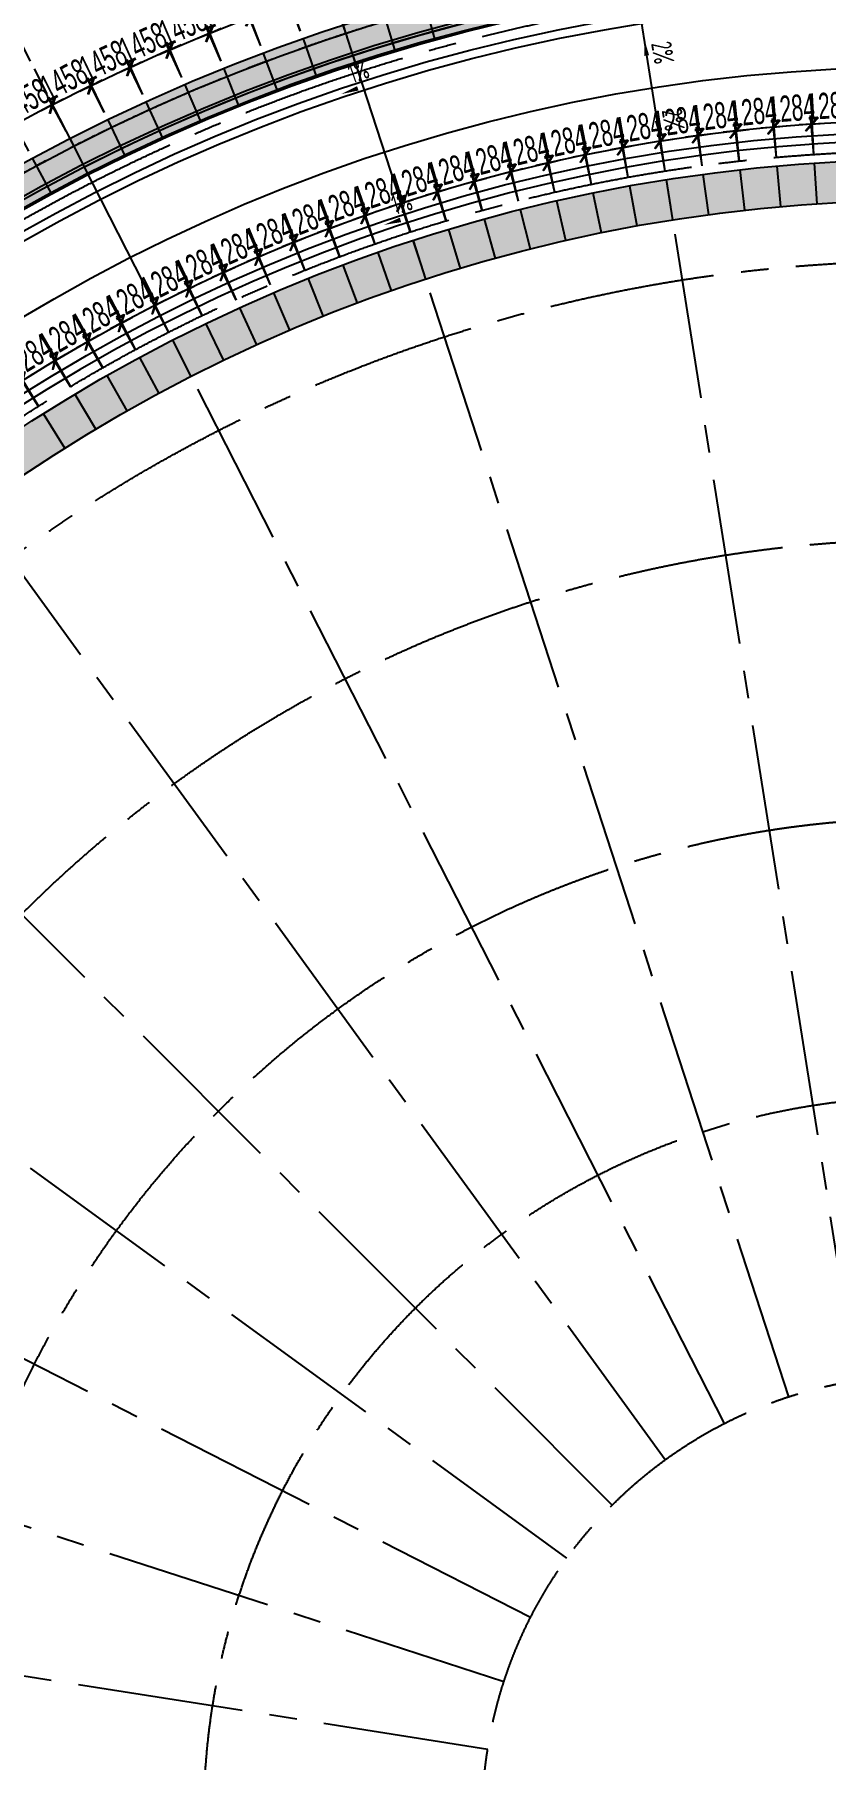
# Model space of a CAD drawing. Extents: x 104132 to 3338343, y -1228862 to 1409848.
# Drawn here: x 1730250 to 1757523, y 92544 to 151998 of the extents above; entities that cross this region are included whole.
import ezdxf

# ---------------------------------------------------------------- set-up
doc = ezdxf.new("R2010")
doc.units = 0
doc.linetypes.add('CENTER', pattern=[50.8, 31.75, -6.35, 6.35, -6.35])
doc.linetypes.add('CENTER2', pattern=[28.575, 19.05, -3.175, 3.175, -3.175])
doc.layers.get('0').update_dxf_attribs({"color": 8})
doc.layers.get('Defpoints').update_dxf_attribs({"color": 8})
for name, color, linetype in [('#幕墙线-平面', 8, 'Continuous'), ('#标注', 8, 'Continuous'), ('#轴线', 8, 'CENTER2'), ('A-ROOF-DRAN', 8, 'Continuous'), ('dim', 8, 'Continuous'), ('DIM_SYMB', 8, 'Continuous'), ('DOTE', 8, 'CENTER'), ('IEL-FINE', 8, 'Continuous'), ('分水线', 8, 'Continuous'), ('女儿墙', 8, 'Continuous'), ('落水口', 8, 'Continuous')]:
    doc.layers.add(name, color=color, linetype=linetype)
doc.styles.add('JHZX', font='jrs.shx', dxfattribs={"width": 0.6, "bigfont": 'jhz.shx'})
doc.styles.add('XD2008', font='xd-hzs.shx', dxfattribs={"width": 0.7, "bigfont": 'xd-hztxt.shx'})
doc.dimstyles.new('JZBZ-300', dxfattribs={"dimscale": 300, "dimtxt": 3, "dimasz": 1.5, "dimexe": 1, "dimexo": 1, "dimgap": 0.5, "dimtad": 1, "dimdec": 0, "dimdsep": 46, "dimtxsty": 'JHZX', "dimblk1": 'ARCHTICK', "dimblk2": 'ARCHTICK', "dimsah": 1, "dimcen": 0, "dimclrd": 1, "dimclre": 1, "dimclrt": 2, "dimadec": 3, "dimazin": 2, "dimtfac": 1, "dimtdec": 0, "dimtix": 1, "dimtmove": 0, "dimatfit": 3, "dimfxl": 1, "dimtolj": 1, "dimlwd": -1, "dimlwe": -1, "dimarcsym": 1})

# ---------------------------------------------------------------- blocks, each defined once
blk = doc.blocks.new('_ARCHTICK')
at = {"color": 0, "linetype": 'ByBlock', "const_width": 0.15}
blk.add_lwpolyline([(-0.5, -0.5), (0.5, 0.5)], dxfattribs=at)
blk = doc.blocks.new('*D27')
at = {"layer": '#标注', "color": 1, "ltscale": 300, "transparency": 16777216}
for p, q in [((550455, -82674), (548910, -77919)), ((540597, -86757), (538327, -82302))]:
    blk.add_line(p, q, dxfattribs=at)
blk.add_arc((571468, -147346), 72700, 108, 117, dxfattribs=at)
at = {"layer": 'Defpoints', "color": 0, "ltscale": 300, "transparency": 16777216}
for p in [(545415, -79475), (550547, -82959), (540733, -87025), (571468, -147346)]:
    blk.add_point(p, dxfattribs=at)
at = {"layer": '#标注', "color": 1, "ltscale": 300, "transparency": 16777216, "xscale": 450, "yscale": 450, "zscale": 450}
for p, rotation in [((549002, -78204), 18.0000000000014), ((538463, -82570), 207.0000000000022)]:
    blk.add_blockref('_ARCHTICK', p, dxfattribs=dict(at, rotation=rotation))
at = {"layer": '#标注', "color": 2, "ltscale": 300, "transparency": 16777216, "insert": (543417, -79626), "char_height": 900, "attachment_point": 5, "rotation": 22.5, "style": 'JHZX'}
blk.add_mtext('\\A1;9°', dxfattribs=at)
blk = doc.blocks.new('*D28')
at = {"layer": '#标注', "color": 1, "ltscale": 300, "transparency": 16777216}
for p, q in [((540597, -86757), (538327, -82302)), ((531498, -92333), (528560, -88288))]:
    blk.add_line(p, q, dxfattribs=at)
blk.add_arc((571468, -147346), 72700, 117, 126, dxfattribs=at)
at = {"layer": 'Defpoints', "color": 0, "ltscale": 300, "transparency": 16777216}
for p in [(535118, -84386), (540733, -87025), (531675, -92575), (571468, -147346)]:
    blk.add_point(p, dxfattribs=at)
at = {"layer": '#标注', "color": 1, "ltscale": 300, "transparency": 16777216, "xscale": 450, "yscale": 450, "zscale": 450}
for p, rotation in [((538463, -82570), 27.00000000000201), ((528736, -88530), 215.9999999999994)]:
    blk.add_blockref('_ARCHTICK', p, dxfattribs=dict(at, rotation=rotation))
at = {"layer": '#标注', "color": 2, "ltscale": 300, "transparency": 16777216, "insert": (533169, -84847), "char_height": 900, "attachment_point": 5, "rotation": 31.5, "style": 'JHZX'}
blk.add_mtext('\\A1;9°', dxfattribs=at)
blk = doc.blocks.new('A$C49f573b4')
at = {"layer": '女儿墙'}
for radius in [63900, 63650]:
    blk.add_circle((0, 0), radius, dxfattribs=at)
blk = doc.blocks.new('*U481')
at = {"layer": '#幕墙线-平面', "ltscale": 300}
blk.add_line((63600, -63600), (65000, -63600), dxfattribs=at)
blk = doc.blocks.new('*U482')
at = {"layer": '#幕墙线-平面'}
for p, rotation in [((841854, 19911), 105.428571428613), ((842250, 18540), 106.7142857143268), ((843132, 15825), 109.2857142857545), ((842675, 17178), 108.0000000000404), ((843618, 14484), 110.5714285714683), ((844134, 13153), 111.8571428571821), ((844681, 11835), 113.1428571428962), ((845256, 10529), 114.4285714286103), ((845861, 9236), 115.7142857143245), ((846494, 7957), 117.0000000000386), ((847157, 6693), 118.285714285753)]:
    blk.add_blockref('*U481', p, dxfattribs=dict(at, rotation=rotation))
blk = doc.blocks.new('*U483')
at = {"layer": '#幕墙线-平面', "ltscale": 300}
blk.add_line((55800, -55800), (57200, -55800), dxfattribs=at)
blk = doc.blocks.new('*U484')
at = {"layer": '#幕墙线-平面'}
for p, rotation in [((847867, 29341), 97.7142857143223), ((847713, 30583), 96.4285714286079), ((847587, 31829), 95.14285714289349), ((847489, 33077), 93.8571428571794), ((848497, 25638), 101.5714285714641), ((848259, 26868), 100.2857142857505), ((848049, 28102), 99.0000000000367), ((849054, 23197), 104.142857142892), ((848762, 24414), 102.8571428571776), ((849720, 20783), 106.7142857143202), ((849373, 21986), 105.4285714286064), ((850094, 19588), 108.0000000000341), ((850921, 17224), 110.5714285714618), ((850494, 18401), 109.2857142857479), ((851374, 16057), 111.8571428571759), ((851853, 14900), 113.1428571428897), ((852358, 13754), 114.4285714286038), ((852888, 12620), 115.7142857143179), ((853444, 11498), 117.000000000032), ((854025, 10389), 118.2857142857464), ((854631, 9293), 119.5714285714606), ((855261, 8211), 120.8571428571741), ((855915, 7144), 122.1428571428879)]:
    blk.add_blockref('*U483', p, dxfattribs=dict(at, rotation=rotation))
blk = doc.blocks.new('*D599')
at = {"layer": 'Defpoints', "color": 0, "ltscale": 300, "transparency": 16777216}
for p in [(871743, 95218), (873654, 94745), (872370, 94054)]:
    blk.add_point(p, dxfattribs=at)
at = {"layer": 'dim', "color": 1, "ltscale": 300, "transparency": 16777216}
for p, q in [((873027, 95910), (871743, 95218)), ((873512, 95009), (872885, 96174)), ((873027, 95910), (873423, 96123)), ((871743, 95218), (871347, 95005)), ((872228, 94318), (871601, 95483))]:
    blk.add_line(p, q, dxfattribs=at)
at = {"layer": 'dim', "color": 1, "ltscale": 300, "transparency": 16777216, "xscale": 450, "yscale": 450, "zscale": 450}
for p, rotation in [((873027, 95910), 208.2857142857587), ((871743, 95218), 28.28571428575877)]:
    blk.add_blockref('_ARCHTICK', p, dxfattribs=dict(at, rotation=rotation))
at = {"layer": 'dim', "color": 2, "ltscale": 300, "transparency": 16777216, "insert": (872101, 96092), "char_height": 900, "attachment_point": 5, "rotation": 28.28571, "style": 'JHZX'}
blk.add_mtext('\\A1;1458', dxfattribs=at)
blk = doc.blocks.new('*D600')
at = {"layer": 'Defpoints', "color": 0, "ltscale": 300, "transparency": 16777216}
for p in [(873061, 95909), (874961, 95392), (873661, 94730)]:
    blk.add_point(p, dxfattribs=at)
at = {"layer": 'dim', "color": 1, "ltscale": 300, "transparency": 16777216}
for p, q in [((874360, 96571), (873061, 95909)), ((874825, 95659), (874224, 96838)), ((874360, 96571), (874761, 96775)), ((873061, 95909), (872660, 95704)), ((873525, 94997), (872925, 96176))]:
    blk.add_line(p, q, dxfattribs=at)
at = {"layer": 'dim', "color": 1, "ltscale": 300, "transparency": 16777216, "xscale": 450, "yscale": 450, "zscale": 450}
for p, rotation in [((874360, 96571), 207.0000000000458), ((873061, 95909), 27.00000000004581)]:
    blk.add_blockref('_ARCHTICK', p, dxfattribs=dict(at, rotation=rotation))
at = {"layer": 'dim', "color": 2, "ltscale": 300, "transparency": 16777216, "insert": (873438, 96774), "char_height": 900, "attachment_point": 5, "rotation": 27, "style": 'JHZX'}
blk.add_mtext('\\A1;1458', dxfattribs=at)
blk = doc.blocks.new('*D601')
at = {"layer": 'Defpoints', "color": 0, "ltscale": 300, "transparency": 16777216}
for p in [(874394, 96569), (876282, 96010), (874968, 95377)]:
    blk.add_point(p, dxfattribs=at)
at = {"layer": 'dim', "color": 1, "ltscale": 300, "transparency": 16777216}
for p, q in [((875708, 97202), (874394, 96569)), ((876152, 96280), (875578, 97472)), ((875708, 97202), (876113, 97397)), ((874394, 96569), (873989, 96374)), ((874838, 95648), (874264, 96840))]:
    blk.add_line(p, q, dxfattribs=at)
at = {"layer": 'dim', "color": 1, "ltscale": 300, "transparency": 16777216, "xscale": 450, "yscale": 450, "zscale": 450}
for p, rotation in [((875708, 97202), 205.7142857143315), ((874394, 96569), 25.71428571433152)]:
    blk.add_blockref('_ARCHTICK', p, dxfattribs=dict(at, rotation=rotation))
at = {"layer": 'dim', "color": 2, "ltscale": 300, "transparency": 16777216, "insert": (874791, 97426), "char_height": 900, "attachment_point": 5, "rotation": 25.71429, "style": 'JHZX'}
blk.add_mtext('\\A1;1458', dxfattribs=at)
blk = doc.blocks.new('*D602')
at = {"layer": 'Defpoints', "color": 0, "ltscale": 300, "transparency": 16777216}
for p in [(875742, 97200), (877617, 96598), (876289, 95995)]:
    blk.add_point(p, dxfattribs=at)
at = {"layer": 'dim', "color": 1, "ltscale": 300, "transparency": 16777216}
for p, q in [((877070, 97803), (875742, 97200)), ((877493, 96872), (876945, 98076)), ((877070, 97803), (877479, 97989)), ((875742, 97200), (875332, 97014)), ((876165, 96268), (875618, 97473))]:
    blk.add_line(p, q, dxfattribs=at)
at = {"layer": 'dim', "color": 1, "ltscale": 300, "transparency": 16777216, "xscale": 450, "yscale": 450, "zscale": 450}
for p, rotation in [((877070, 97803), 204.4285714286156), ((875742, 97200), 24.4285714286156)]:
    blk.add_blockref('_ARCHTICK', p, dxfattribs=dict(at, rotation=rotation))
at = {"layer": 'dim', "color": 2, "ltscale": 300, "transparency": 16777216, "insert": (876157, 98048), "char_height": 900, "attachment_point": 5, "rotation": 24.42857, "style": 'JHZX'}
blk.add_mtext('\\A1;1458', dxfattribs=at)
blk = doc.blocks.new('*D603')
at = {"layer": 'Defpoints', "color": 0, "ltscale": 300, "transparency": 16777216}
for p in [(877103, 97800), (878964, 97157), (877623, 96583)]:
    blk.add_point(p, dxfattribs=at)
at = {"layer": 'dim', "color": 1, "ltscale": 300, "transparency": 16777216}
for p, q in [((878444, 98373), (877103, 97800)), ((878846, 97432), (878326, 98649)), ((878444, 98373), (878858, 98550)), ((877103, 97800), (876689, 97623)), ((877505, 96859), (876985, 98076))]:
    blk.add_line(p, q, dxfattribs=at)
at = {"layer": 'dim', "color": 1, "ltscale": 300, "transparency": 16777216, "xscale": 450, "yscale": 450, "zscale": 450}
for p, rotation in [((878444, 98373), 203.1428571429031), ((877103, 97800), 23.14285714290304)]:
    blk.add_blockref('_ARCHTICK', p, dxfattribs=dict(at, rotation=rotation))
at = {"layer": 'dim', "color": 2, "ltscale": 300, "transparency": 16777216, "insert": (877538, 98638), "char_height": 900, "attachment_point": 5, "rotation": 23.14286, "style": 'JHZX'}
blk.add_mtext('\\A1;1458', dxfattribs=at)
blk = doc.blocks.new('*D604')
at = {"layer": 'Defpoints', "color": 0, "ltscale": 300, "transparency": 16777216}
for p in [(878478, 98369), (880324, 97684), (878970, 97141)]:
    blk.add_point(p, dxfattribs=at)
at = {"layer": 'dim', "color": 1, "ltscale": 300, "transparency": 16777216}
for p, q in [((879831, 98912), (878478, 98369)), ((880212, 97963), (879720, 99191)), ((879831, 98912), (880249, 99080)), ((878478, 98369), (878060, 98202)), ((878859, 97420), (878366, 98648))]:
    blk.add_line(p, q, dxfattribs=at)
at = {"layer": 'dim', "color": 1, "ltscale": 300, "transparency": 16777216, "xscale": 450, "yscale": 450, "zscale": 450}
for p, rotation in [((878478, 98369), 21.85714285718774), ((879831, 98912), 201.8571428571877)]:
    blk.add_blockref('_ARCHTICK', p, dxfattribs=dict(at, rotation=rotation))
at = {"layer": 'dim', "color": 2, "ltscale": 300, "transparency": 16777216, "insert": (878931, 99198), "char_height": 900, "attachment_point": 5, "rotation": 21.85714, "style": 'JHZX'}
blk.add_mtext('\\A1;1458', dxfattribs=at)
blk = doc.blocks.new('*D605')
at = {"layer": 'Defpoints', "color": 0, "ltscale": 300, "transparency": 16777216}
for p in [(879865, 98908), (881695, 98182), (880330, 97669)]:
    blk.add_point(p, dxfattribs=at)
at = {"layer": 'dim', "color": 1, "ltscale": 300, "transparency": 16777216}
for p, q in [((881230, 99420), (879865, 98908)), ((881590, 98462), (881125, 99701)), ((881230, 99420), (881651, 99578)), ((879865, 98908), (879443, 98750)), ((880224, 97950), (879759, 99188))]:
    blk.add_line(p, q, dxfattribs=at)
at = {"layer": 'dim', "color": 1, "ltscale": 300, "transparency": 16777216, "xscale": 450, "yscale": 450, "zscale": 450}
for p, rotation in [((881230, 99420), 200.5714285714741), ((879865, 98908), 20.57142857147407)]:
    blk.add_blockref('_ARCHTICK', p, dxfattribs=dict(at, rotation=rotation))
at = {"layer": 'dim', "color": 2, "ltscale": 300, "transparency": 16777216, "insert": (880337, 99726), "char_height": 900, "attachment_point": 5, "rotation": 20.57143, "style": 'JHZX'}
blk.add_mtext('\\A1;1458', dxfattribs=at)
blk = doc.blocks.new('*D606')
at = {"layer": 'Defpoints', "color": 0, "ltscale": 300, "transparency": 16777216}
for p in [(881264, 99415), (881700, 98166), (883077, 98648)]:
    blk.add_point(p, dxfattribs=at)
at = {"layer": 'dim', "color": 1, "ltscale": 300, "transparency": 16777216}
for p, q in [((882640, 99896), (881264, 99415)), ((882978, 98931), (882541, 100180)), ((882640, 99896), (883065, 100045)), ((881264, 99415), (880839, 99266)), ((881601, 98449), (881164, 99698))]:
    blk.add_line(p, q, dxfattribs=at)
at = {"layer": 'dim', "color": 1, "ltscale": 300, "transparency": 16777216, "xscale": 450, "yscale": 450, "zscale": 450}
for p, rotation in [((882640, 99896), 199.2857142857609), ((881264, 99415), 19.28571428576085)]:
    blk.add_blockref('_ARCHTICK', p, dxfattribs=dict(at, rotation=rotation))
at = {"layer": 'dim', "color": 2, "ltscale": 300, "transparency": 16777216, "insert": (881754, 100222), "char_height": 900, "attachment_point": 5, "rotation": 19.28571, "style": 'JHZX'}
blk.add_mtext('\\A1;1458', dxfattribs=at)
blk = doc.blocks.new('*D892')
at = {"layer": '#标注', "color": 1, "ltscale": 300, "transparency": 16777216}
for p, q in [((899239, 95247), (898790, 95222)), ((899298, 94201), (899222, 95547)), ((900521, 95319), (899239, 95247)), ((900579, 94273), (900504, 95619)), ((900521, 95319), (900970, 95344))]:
    blk.add_line(p, q, dxfattribs=at)
at = {"layer": 'Defpoints', "color": 0, "ltscale": 300, "transparency": 16777216}
for p in [(899239, 95247), (900596, 93973), (899315, 93901)]:
    blk.add_point(p, dxfattribs=at)
at = {"layer": '#标注', "color": 1, "ltscale": 300, "transparency": 16777216, "xscale": 450, "yscale": 450, "zscale": 450}
for p, rotation in [((899239, 95247), 3.214285713007767), ((900521, 95319), 183.2142857130078)]:
    blk.add_blockref('_ARCHTICK', p, dxfattribs=dict(at, rotation=rotation))
at = {"layer": '#标注', "color": 2, "ltscale": 300, "transparency": 16777216, "insert": (899846, 95882), "char_height": 900, "attachment_point": 5, "rotation": 3.21429, "style": 'JHZX'}
blk.add_mtext('\\A1;1284', dxfattribs=at)
blk = doc.blocks.new('*D893')
at = {"layer": '#标注', "color": 1, "ltscale": 300, "transparency": 16777216}
for p, q in [((897929, 95144), (897481, 95109)), ((898012, 94100), (897906, 95443)), ((899209, 95245), (897929, 95144)), ((899291, 94201), (899185, 95544)), ((899209, 95245), (899658, 95280))]:
    blk.add_line(p, q, dxfattribs=at)
at = {"layer": 'Defpoints', "color": 0, "ltscale": 300, "transparency": 16777216}
for p in [(897929, 95144), (898035, 93801), (899315, 93901)]:
    blk.add_point(p, dxfattribs=at)
at = {"layer": '#标注', "color": 1, "ltscale": 300, "transparency": 16777216, "xscale": 450, "yscale": 450, "zscale": 450}
for p, rotation in [((897929, 95144), 4.499999998722206), ((899209, 95245), 184.4999999987222)]:
    blk.add_blockref('_ARCHTICK', p, dxfattribs=dict(at, rotation=rotation))
at = {"layer": '#标注', "color": 2, "ltscale": 300, "transparency": 16777216, "insert": (898522, 95793), "char_height": 900, "attachment_point": 5, "rotation": 4.5, "style": 'JHZX'}
blk.add_mtext('\\A1;1284', dxfattribs=at)
blk = doc.blocks.new('*D894')
at = {"layer": '#标注', "color": 1, "ltscale": 300, "transparency": 16777216}
for p, q in [((896728, 93970), (896592, 95311)), ((897899, 95142), (896622, 95012)), ((898005, 94099), (897869, 95440)), ((897899, 95142), (898347, 95187)), ((896622, 95012), (896175, 94967))]:
    blk.add_line(p, q, dxfattribs=at)
at = {"layer": 'Defpoints', "color": 0, "ltscale": 300, "transparency": 16777216}
for p in [(896622, 95012), (896758, 93671), (898035, 93801)]:
    blk.add_point(p, dxfattribs=at)
at = {"layer": '#标注', "color": 1, "ltscale": 300, "transparency": 16777216, "xscale": 450, "yscale": 450, "zscale": 450}
for p, rotation in [((896622, 95012), 5.78571428443588), ((897899, 95142), 185.7857142844359)]:
    blk.add_blockref('_ARCHTICK', p, dxfattribs=dict(at, rotation=rotation))
at = {"layer": '#标注', "color": 2, "ltscale": 300, "transparency": 16777216, "insert": (897200, 95674), "char_height": 900, "attachment_point": 5, "rotation": 5.78571, "style": 'JHZX'}
blk.add_mtext('\\A1;1284', dxfattribs=at)
blk = doc.blocks.new('*D895')
at = {"layer": '#标注', "color": 1, "ltscale": 300, "transparency": 16777216}
for p, q in [((895447, 93811), (895281, 95149)), ((896721, 93969), (896555, 95307)), ((895318, 94851), (894872, 94796)), ((896592, 95009), (895318, 94851)), ((896592, 95009), (897039, 95064))]:
    blk.add_line(p, q, dxfattribs=at)
at = {"layer": 'Defpoints', "color": 0, "ltscale": 300, "transparency": 16777216}
for p in [(895318, 94851), (895484, 93513), (896758, 93671)]:
    blk.add_point(p, dxfattribs=at)
at = {"layer": '#标注', "color": 1, "ltscale": 300, "transparency": 16777216, "xscale": 450, "yscale": 450, "zscale": 450}
for p, rotation in [((895318, 94851), 7.071428570150625), ((896592, 95009), 187.0714285701506)]:
    blk.add_blockref('_ARCHTICK', p, dxfattribs=dict(at, rotation=rotation))
at = {"layer": '#标注', "color": 2, "ltscale": 300, "transparency": 16777216, "insert": (895881, 95525), "char_height": 900, "attachment_point": 5, "rotation": 7.07143, "style": 'JHZX'}
blk.add_mtext('\\A1;1284', dxfattribs=at)
blk = doc.blocks.new('*D896')
at = {"layer": '#标注', "color": 1, "ltscale": 300, "transparency": 16777216}
for p, q in [((895441, 93810), (895245, 95144)), ((894019, 94660), (893573, 94595)), ((894171, 93624), (893975, 94957)), ((895288, 94847), (894019, 94660)), ((895288, 94847), (895734, 94912))]:
    blk.add_line(p, q, dxfattribs=at)
at = {"layer": 'Defpoints', "color": 0, "ltscale": 300, "transparency": 16777216}
for p in [(894019, 94660), (895484, 93513), (894214, 93327)]:
    blk.add_point(p, dxfattribs=at)
at = {"layer": '#标注', "color": 1, "ltscale": 300, "transparency": 16777216, "xscale": 450, "yscale": 450, "zscale": 450}
for p, rotation in [((895288, 94847), 188.3571428558649), ((894019, 94660), 8.357142855864911)]:
    blk.add_blockref('_ARCHTICK', p, dxfattribs=dict(at, rotation=rotation))
at = {"layer": '#标注', "color": 2, "ltscale": 300, "transparency": 16777216, "insert": (894566, 95347), "char_height": 900, "attachment_point": 5, "rotation": 8.35714, "style": 'JHZX'}
blk.add_mtext('\\A1;1284', dxfattribs=at)
blk = doc.blocks.new('*D897')
at = {"layer": '#标注', "color": 1, "ltscale": 300, "transparency": 16777216}
for p, q in [((892899, 93408), (892673, 94736)), ((893989, 94656), (892723, 94441)), ((894164, 93623), (893938, 94951)), ((893989, 94656), (894432, 94731)), ((892723, 94441), (892280, 94365))]:
    blk.add_line(p, q, dxfattribs=at)
at = {"layer": 'Defpoints', "color": 0, "ltscale": 300, "transparency": 16777216}
for p in [(892723, 94441), (892949, 93112), (894214, 93327)]:
    blk.add_point(p, dxfattribs=at)
at = {"layer": '#标注', "color": 1, "ltscale": 300, "transparency": 16777216, "xscale": 450, "yscale": 450, "zscale": 450}
for p, rotation in [((892723, 94441), 9.642857141578993), ((893989, 94656), 189.642857141579)]:
    blk.add_blockref('_ARCHTICK', p, dxfattribs=dict(at, rotation=rotation))
at = {"layer": '#标注', "color": 2, "ltscale": 300, "transparency": 16777216, "insert": (893255, 95140), "char_height": 900, "attachment_point": 5, "rotation": 9.64286, "style": 'JHZX'}
blk.add_mtext('\\A1;1284', dxfattribs=at)
blk = doc.blocks.new('*D898')
at = {"layer": '#标注', "color": 1, "ltscale": 300, "transparency": 16777216}
for p, q in [((892892, 93406), (892637, 94730)), ((891433, 94192), (890991, 94107)), ((891632, 93163), (891376, 94486)), ((892694, 94435), (891433, 94192)), ((892694, 94435), (893135, 94520))]:
    blk.add_line(p, q, dxfattribs=at)
at = {"layer": 'Defpoints', "color": 0, "ltscale": 300, "transparency": 16777216}
for p in [(891433, 94192), (891689, 92868), (892949, 93112)]:
    blk.add_point(p, dxfattribs=at)
at = {"layer": '#标注', "color": 1, "ltscale": 300, "transparency": 16777216, "xscale": 450, "yscale": 450, "zscale": 450}
for p, rotation in [((892694, 94435), 190.9285714272923), ((891433, 94192), 10.92857142729231)]:
    blk.add_blockref('_ARCHTICK', p, dxfattribs=dict(at, rotation=rotation))
at = {"layer": '#标注', "color": 2, "ltscale": 300, "transparency": 16777216, "insert": (891950, 94903), "char_height": 900, "attachment_point": 5, "rotation": 10.92857, "style": 'JHZX'}
blk.add_mtext('\\A1;1284', dxfattribs=at)
blk = doc.blocks.new('*D899')
at = {"layer": '#标注', "color": 1, "ltscale": 300, "transparency": 16777216}
for p, q in [((890371, 92890), (890086, 94207)), ((891404, 94186), (890149, 93914)), ((891625, 93162), (891340, 94479)), ((891404, 94186), (891843, 94281)), ((890149, 93914), (889709, 93819))]:
    blk.add_line(p, q, dxfattribs=at)
at = {"layer": 'Defpoints', "color": 0, "ltscale": 300, "transparency": 16777216}
for p in [(890149, 93914), (891689, 92868), (890434, 92597)]:
    blk.add_point(p, dxfattribs=at)
at = {"layer": '#标注', "color": 1, "ltscale": 300, "transparency": 16777216, "xscale": 450, "yscale": 450, "zscale": 450}
for p, rotation in [((890149, 93914), 12.21428571300604), ((891404, 94186), 192.2142857130061)]:
    blk.add_blockref('_ARCHTICK', p, dxfattribs=dict(at, rotation=rotation))
at = {"layer": '#标注', "color": 2, "ltscale": 300, "transparency": 16777216, "insert": (890649, 94636), "char_height": 900, "attachment_point": 5, "rotation": 12.21429, "style": 'JHZX'}
blk.add_mtext('\\A1;1284', dxfattribs=at)
blk = doc.blocks.new('*D900')
at = {"layer": '#标注', "color": 1, "ltscale": 300, "transparency": 16777216}
for p, q in [((890364, 92889), (890050, 94199)), ((890120, 93907), (890557, 94013)), ((888872, 93608), (888434, 93503)), ((889116, 92589), (888802, 93900)), ((890120, 93907), (888872, 93608))]:
    blk.add_line(p, q, dxfattribs=at)
at = {"layer": 'Defpoints', "color": 0, "ltscale": 300, "transparency": 16777216}
for p in [(888872, 93608), (889186, 92297), (890434, 92597)]:
    blk.add_point(p, dxfattribs=at)
at = {"layer": '#标注', "color": 1, "ltscale": 300, "transparency": 16777216, "xscale": 450, "yscale": 450, "zscale": 450}
for p, rotation in [((890120, 93907), 193.4999999987203), ((888872, 93608), 13.49999999872032)]:
    blk.add_blockref('_ARCHTICK', p, dxfattribs=dict(at, rotation=rotation))
at = {"layer": '#标注', "color": 2, "ltscale": 300, "transparency": 16777216, "insert": (889356, 94341), "char_height": 900, "attachment_point": 5, "rotation": 13.5, "style": 'JHZX'}
blk.add_mtext('\\A1;1284', dxfattribs=at)
blk = doc.blocks.new('*D901')
at = {"layer": '#标注', "color": 1, "ltscale": 300, "transparency": 16777216}
for p, q in [((887869, 92260), (887525, 93563)), ((888842, 93600), (887601, 93273)), ((889110, 92587), (888766, 93891)), ((888842, 93600), (889277, 93715)), ((887601, 93273), (887166, 93158))]:
    blk.add_line(p, q, dxfattribs=at)
at = {"layer": 'Defpoints', "color": 0, "ltscale": 300, "transparency": 16777216}
for p in [(887601, 93273), (889186, 92297), (887945, 91970)]:
    blk.add_point(p, dxfattribs=at)
at = {"layer": '#标注', "color": 1, "ltscale": 300, "transparency": 16777216, "xscale": 450, "yscale": 450, "zscale": 450}
for p, rotation in [((887601, 93273), 14.78571428443354), ((888842, 93600), 194.7857142844335)]:
    blk.add_blockref('_ARCHTICK', p, dxfattribs=dict(at, rotation=rotation))
at = {"layer": '#标注', "color": 2, "ltscale": 300, "transparency": 16777216, "insert": (888069, 94017), "char_height": 900, "attachment_point": 5, "rotation": 14.78571, "style": 'JHZX'}
blk.add_mtext('\\A1;1284', dxfattribs=at)
blk = doc.blocks.new('*D902')
at = {"layer": '#标注', "color": 1, "ltscale": 300, "transparency": 16777216}
for p, q in [((887862, 92258), (887489, 93553)), ((887572, 93265), (888004, 93389)), ((886339, 92910), (885906, 92785)), ((886629, 91903), (886256, 93198)), ((887572, 93265), (886339, 92910))]:
    blk.add_line(p, q, dxfattribs=at)
at = {"layer": 'Defpoints', "color": 0, "ltscale": 300, "transparency": 16777216}
for p in [(886339, 92910), (886712, 91614), (887945, 91970)]:
    blk.add_point(p, dxfattribs=at)
at = {"layer": '#标注', "color": 1, "ltscale": 300, "transparency": 16777216, "xscale": 450, "yscale": 450, "zscale": 450}
for p, rotation in [((887572, 93265), 196.0714285701492), ((886339, 92910), 16.0714285701492)]:
    blk.add_blockref('_ARCHTICK', p, dxfattribs=dict(at, rotation=rotation))
at = {"layer": '#标注', "color": 2, "ltscale": 300, "transparency": 16777216, "insert": (886789, 93664), "char_height": 900, "attachment_point": 5, "rotation": 16.07143, "style": 'JHZX'}
blk.add_mtext('\\A1;1284', dxfattribs=at)
blk = doc.blocks.new('*D903')
at = {"layer": '#标注', "color": 1, "ltscale": 300, "transparency": 16777216}
for p, q in [((885397, 91518), (884995, 92804)), ((886310, 92901), (885085, 92518)), ((886622, 91901), (886220, 93187)), ((886310, 92901), (886739, 93035)), ((885085, 92518), (884655, 92384))]:
    blk.add_line(p, q, dxfattribs=at)
at = {"layer": 'Defpoints', "color": 0, "ltscale": 300, "transparency": 16777216}
for p in [(885085, 92518), (886712, 91614), (885487, 91231)]:
    blk.add_point(p, dxfattribs=at)
at = {"layer": '#标注', "color": 1, "ltscale": 300, "transparency": 16777216, "xscale": 450, "yscale": 450, "zscale": 450}
for p, rotation in [((885085, 92518), 17.35714285586201), ((886310, 92901), 197.357142855862)]:
    blk.add_blockref('_ARCHTICK', p, dxfattribs=dict(at, rotation=rotation))
at = {"layer": '#标注', "color": 2, "ltscale": 300, "transparency": 16777216, "insert": (885518, 93282), "char_height": 900, "attachment_point": 5, "rotation": 17.35714, "style": 'JHZX'}
blk.add_mtext('\\A1;1284', dxfattribs=at)
blk = doc.blocks.new('*D904')
at = {"layer": '#标注', "color": 1, "ltscale": 300, "transparency": 16777216}
for p, q in [((885391, 91516), (884960, 92793)), ((884175, 91105), (883744, 92383)), ((885056, 92509), (883840, 92098)), ((885056, 92509), (885482, 92652)), ((883840, 92098), (883413, 91954))]:
    blk.add_line(p, q, dxfattribs=at)
at = {"layer": 'Defpoints', "color": 0, "ltscale": 300, "transparency": 16777216}
for p in [(883840, 92098), (885487, 91231), (884271, 90821)]:
    blk.add_point(p, dxfattribs=at)
at = {"layer": '#标注', "color": 1, "ltscale": 300, "transparency": 16777216, "xscale": 450, "yscale": 450, "zscale": 450}
for p, rotation in [((885056, 92509), 198.6428571415754), ((883840, 92098), 18.64285714157543)]:
    blk.add_blockref('_ARCHTICK', p, dxfattribs=dict(at, rotation=rotation))
at = {"layer": '#标注', "color": 2, "ltscale": 300, "transparency": 16777216, "insert": (884256, 92872), "char_height": 900, "attachment_point": 5, "rotation": 18.64286, "style": 'JHZX'}
blk.add_mtext('\\A1;1284', dxfattribs=at)
blk = doc.blocks.new('*D905')
at = {"layer": '#标注', "color": 1, "ltscale": 300, "transparency": 16777216}
for p, q in [((884168, 91103), (883709, 92370)), ((883811, 92088), (884234, 92242)), ((882604, 91651), (882181, 91497)), ((882962, 90666), (882502, 91933)), ((883811, 92088), (882604, 91651))]:
    blk.add_line(p, q, dxfattribs=at)
at = {"layer": 'Defpoints', "color": 0, "ltscale": 300, "transparency": 16777216}
for p in [(882604, 91651), (883064, 90384), (884271, 90821)]:
    blk.add_point(p, dxfattribs=at)
at = {"layer": '#标注', "color": 1, "ltscale": 300, "transparency": 16777216, "xscale": 450, "yscale": 450, "zscale": 450}
for p, rotation in [((883811, 92088), 199.9285714272879), ((882604, 91651), 19.92857142728793)]:
    blk.add_blockref('_ARCHTICK', p, dxfattribs=dict(at, rotation=rotation))
at = {"layer": '#标注', "color": 2, "ltscale": 300, "transparency": 16777216, "insert": (883003, 92434), "char_height": 900, "attachment_point": 5, "rotation": 19.92857, "style": 'JHZX'}
blk.add_mtext('\\A1;1284', dxfattribs=at)
blk = doc.blocks.new('*D906')
at = {"layer": '#标注', "color": 1, "ltscale": 300, "transparency": 16777216}
for p, q in [((882576, 91640), (881380, 91176)), ((882955, 90663), (882468, 91920)), ((882576, 91640), (882996, 91803)), ((881380, 91176), (880960, 91013)), ((881759, 90199), (881271, 91455))]:
    blk.add_line(p, q, dxfattribs=at)
at = {"layer": 'Defpoints', "color": 0, "ltscale": 300, "transparency": 16777216}
for p in [(881380, 91176), (883064, 90384), (881867, 89919)]:
    blk.add_point(p, dxfattribs=at)
at = {"layer": '#标注', "color": 1, "ltscale": 300, "transparency": 16777216, "xscale": 450, "yscale": 450, "zscale": 450}
for p, rotation in [((882576, 91640), 201.2142857130024), ((881380, 91176), 21.21428571300243)]:
    blk.add_blockref('_ARCHTICK', p, dxfattribs=dict(at, rotation=rotation))
at = {"layer": '#标注', "color": 2, "ltscale": 300, "transparency": 16777216, "insert": (881761, 91967), "char_height": 900, "attachment_point": 5, "rotation": 21.21429, "style": 'JHZX'}
blk.add_mtext('\\A1;1284', dxfattribs=at)
blk = doc.blocks.new('*D907')
at = {"layer": '#标注', "color": 1, "ltscale": 300, "transparency": 16777216}
for p, q in [((881352, 91164), (880166, 90673)), ((881752, 90196), (881237, 91442)), ((881352, 91164), (881767, 91337)), ((880166, 90673), (879750, 90501)), ((880567, 89705), (880051, 90950))]:
    blk.add_line(p, q, dxfattribs=at)
at = {"layer": 'Defpoints', "color": 0, "ltscale": 300, "transparency": 16777216}
for p in [(880166, 90673), (881867, 89919), (880681, 89428)]:
    blk.add_point(p, dxfattribs=at)
at = {"layer": '#标注', "color": 1, "ltscale": 300, "transparency": 16777216, "xscale": 450, "yscale": 450, "zscale": 450}
for p, rotation in [((880166, 90673), 22.49999999871931), ((881352, 91164), 202.4999999987193)]:
    blk.add_blockref('_ARCHTICK', p, dxfattribs=dict(at, rotation=rotation))
at = {"layer": '#标注', "color": 2, "ltscale": 300, "transparency": 16777216, "insert": (880529, 91473), "char_height": 900, "attachment_point": 5, "rotation": 22.5, "style": 'JHZX'}
blk.add_mtext('\\A1;1284', dxfattribs=at)
blk = doc.blocks.new('*D908')
at = {"layer": '#标注', "color": 1, "ltscale": 300, "transparency": 16777216}
for p, q in [((879386, 89185), (878842, 90418)), ((880138, 90661), (878963, 90144)), ((880560, 89703), (880017, 90936)), ((880138, 90661), (880550, 90843)), ((878963, 90144), (878552, 89962))]:
    blk.add_line(p, q, dxfattribs=at)
at = {"layer": 'Defpoints', "color": 0, "ltscale": 300, "transparency": 16777216}
for p in [(878963, 90144), (880681, 89428), (879507, 88910)]:
    blk.add_point(p, dxfattribs=at)
at = {"layer": '#标注', "color": 1, "ltscale": 300, "transparency": 16777216, "xscale": 450, "yscale": 450, "zscale": 450}
for p, rotation in [((880138, 90661), 203.7857142844313), ((878963, 90144), 23.78571428443125)]:
    blk.add_blockref('_ARCHTICK', p, dxfattribs=dict(at, rotation=rotation))
at = {"layer": '#标注', "color": 2, "ltscale": 300, "transparency": 16777216, "insert": (879309, 90952), "char_height": 900, "attachment_point": 5, "rotation": 23.78571, "style": 'JHZX'}
blk.add_mtext('\\A1;1284', dxfattribs=at)
blk = doc.blocks.new('*D909')
at = {"layer": '#标注', "color": 1, "ltscale": 300, "transparency": 16777216}
for p, q in [((879380, 89182), (878809, 90403)), ((878217, 88638), (877646, 89859)), ((878936, 90131), (877773, 89587)), ((878936, 90131), (879343, 90322)), ((877773, 89587), (877366, 89397))]:
    blk.add_line(p, q, dxfattribs=at)
at = {"layer": 'Defpoints', "color": 0, "ltscale": 300, "transparency": 16777216}
for p in [(877773, 89587), (879507, 88910), (878344, 88366)]:
    blk.add_point(p, dxfattribs=at)
at = {"layer": '#标注', "color": 1, "ltscale": 300, "transparency": 16777216, "xscale": 450, "yscale": 450, "zscale": 450}
for p, rotation in [((878936, 90131), 205.0714285701456), ((877773, 89587), 25.07142857014559)]:
    blk.add_blockref('_ARCHTICK', p, dxfattribs=dict(at, rotation=rotation))
at = {"layer": '#标注', "color": 2, "ltscale": 300, "transparency": 16777216, "insert": (878100, 90403), "char_height": 900, "attachment_point": 5, "rotation": 25.07143, "style": 'JHZX'}
blk.add_mtext('\\A1;1284', dxfattribs=at)
blk = doc.blocks.new('*D910')
at = {"layer": '#标注', "color": 1, "ltscale": 300, "transparency": 16777216}
for p, q in [((878211, 88635), (877613, 89843)), ((877061, 88065), (876463, 89273)), ((877746, 89574), (876596, 89004)), ((877746, 89574), (878149, 89774)), ((876596, 89004), (876193, 88805))]:
    blk.add_line(p, q, dxfattribs=at)
at = {"layer": 'Defpoints', "color": 0, "ltscale": 300, "transparency": 16777216}
for p in [(876596, 89004), (878344, 88366), (877194, 87797)]:
    blk.add_point(p, dxfattribs=at)
at = {"layer": '#标注', "color": 1, "ltscale": 300, "transparency": 16777216, "xscale": 450, "yscale": 450, "zscale": 450}
for p, rotation in [((877746, 89574), 206.3571428558595), ((876596, 89004), 26.35714285585951)]:
    blk.add_blockref('_ARCHTICK', p, dxfattribs=dict(at, rotation=rotation))
at = {"layer": '#标注', "color": 2, "ltscale": 300, "transparency": 16777216, "insert": (876905, 89827), "char_height": 900, "attachment_point": 5, "rotation": 26.35714, "style": 'JHZX'}
blk.add_mtext('\\A1;1284', dxfattribs=at)
blk = doc.blocks.new('*D911')
at = {"layer": '#标注', "color": 1, "ltscale": 300, "transparency": 16777216}
for p, q in [((877055, 88062), (876430, 89256)), ((876569, 88991), (876968, 89199)), ((875918, 87467), (875293, 88661)), ((876569, 88991), (875432, 88395)), ((875432, 88395), (875033, 88186))]:
    blk.add_line(p, q, dxfattribs=at)
at = {"layer": 'Defpoints', "color": 0, "ltscale": 300, "transparency": 16777216}
for p in [(875432, 88395), (877194, 87797), (876057, 87201)]:
    blk.add_point(p, dxfattribs=at)
at = {"layer": '#标注', "color": 1, "ltscale": 300, "transparency": 16777216, "xscale": 450, "yscale": 450, "zscale": 450}
for p, rotation in [((876569, 88991), 207.6428571415745), ((875432, 88395), 27.64285714157451)]:
    blk.add_blockref('_ARCHTICK', p, dxfattribs=dict(at, rotation=rotation))
at = {"layer": '#标注', "color": 2, "ltscale": 300, "transparency": 16777216, "insert": (875722, 89224), "char_height": 900, "attachment_point": 5, "rotation": 27.64286, "style": 'JHZX'}
blk.add_mtext('\\A1;1284', dxfattribs=at)
blk = doc.blocks.new('*D912')
at = {"layer": '#标注', "color": 1, "ltscale": 300, "transparency": 16777216}
for p, q in [((875912, 87464), (875260, 88643)), ((875405, 88381), (875799, 88598)), ((874789, 86843), (874137, 88022)), ((875405, 88381), (874282, 87760)), ((874282, 87760), (873888, 87542))]:
    blk.add_line(p, q, dxfattribs=at)
at = {"layer": 'Defpoints', "color": 0, "ltscale": 300, "transparency": 16777216}
for p in [(874282, 87760), (876057, 87201), (874934, 86580)]:
    blk.add_point(p, dxfattribs=at)
at = {"layer": '#标注', "color": 1, "ltscale": 300, "transparency": 16777216, "xscale": 450, "yscale": 450, "zscale": 450}
for p, rotation in [((875405, 88381), 208.9285714272864), ((874282, 87760), 28.92857142728635)]:
    blk.add_blockref('_ARCHTICK', p, dxfattribs=dict(at, rotation=rotation))
at = {"layer": '#标注', "color": 2, "ltscale": 300, "transparency": 16777216, "insert": (874553, 88595), "char_height": 900, "attachment_point": 5, "rotation": 28.92857, "style": 'JHZX'}
blk.add_mtext('\\A1;1284', dxfattribs=at)
blk = doc.blocks.new('*D913')
at = {"layer": '#标注', "color": 1, "ltscale": 300, "transparency": 16777216}
for p, q in [((874783, 86839), (874105, 88004)), ((874256, 87745), (873146, 87099)), ((874256, 87745), (874644, 87971)), ((873146, 87099), (872758, 86873)), ((873674, 86194), (872995, 87358))]:
    blk.add_line(p, q, dxfattribs=at)
at = {"layer": 'Defpoints', "color": 0, "ltscale": 300, "transparency": 16777216}
for p in [(873146, 87099), (874934, 86580), (873825, 85934)]:
    blk.add_point(p, dxfattribs=at)
at = {"layer": '#标注', "color": 1, "ltscale": 300, "transparency": 16777216, "xscale": 450, "yscale": 450, "zscale": 450}
for p, rotation in [((874256, 87745), 210.214285713), ((873146, 87099), 30.21428571299998)]:
    blk.add_blockref('_ARCHTICK', p, dxfattribs=dict(at, rotation=rotation))
at = {"layer": '#标注', "color": 2, "ltscale": 300, "transparency": 16777216, "insert": (873399, 87940), "char_height": 900, "attachment_point": 5, "rotation": 30.21429, "style": 'JHZX'}
blk.add_mtext('\\A1;1284', dxfattribs=at)
blk = doc.blocks.new('*D914')
at = {"layer": '#标注', "color": 1, "ltscale": 300, "transparency": 16777216}
for p, q in [((873120, 87084), (872026, 86413)), ((873668, 86190), (872964, 87339)), ((873120, 87084), (873504, 87319)), ((872026, 86413), (871642, 86178)), ((872573, 85519), (871869, 86669))]:
    blk.add_line(p, q, dxfattribs=at)
at = {"layer": 'Defpoints', "color": 0, "ltscale": 300, "transparency": 16777216}
for p in [(872026, 86413), (873825, 85934), (872730, 85264)]:
    blk.add_point(p, dxfattribs=at)
at = {"layer": '#标注', "color": 1, "ltscale": 300, "transparency": 16777216, "xscale": 450, "yscale": 450, "zscale": 450}
for p, rotation in [((873120, 87084), 211.4999999987175), ((872026, 86413), 31.49999999871747)]:
    blk.add_blockref('_ARCHTICK', p, dxfattribs=dict(at, rotation=rotation))
at = {"layer": '#标注', "color": 2, "ltscale": 300, "transparency": 16777216, "insert": (872260, 87260), "char_height": 900, "attachment_point": 5, "rotation": 31.5, "style": 'JHZX'}
blk.add_mtext('\\A1;1284', dxfattribs=at)
blk = doc.blocks.new('*D915')
at = {"layer": '#标注', "color": 1, "ltscale": 300, "transparency": 16777216}
for p, q in [((872000, 86397), (870921, 85702)), ((872568, 85516), (871838, 86649)), ((872000, 86397), (872379, 86640)), ((870921, 85702), (870543, 85458)), ((871489, 84821), (870759, 85954))]:
    blk.add_line(p, q, dxfattribs=at)
at = {"layer": 'Defpoints', "color": 0, "ltscale": 300, "transparency": 16777216}
for p in [(870921, 85702), (872730, 85264), (871651, 84569)]:
    blk.add_point(p, dxfattribs=at)
at = {"layer": '#标注', "color": 1, "ltscale": 300, "transparency": 16777216, "xscale": 450, "yscale": 450, "zscale": 450}
for p, rotation in [((872000, 86397), 212.7857142844262), ((870921, 85702), 32.78571428442621)]:
    blk.add_blockref('_ARCHTICK', p, dxfattribs=dict(at, rotation=rotation))
at = {"layer": '#标注', "color": 2, "ltscale": 300, "transparency": 16777216, "insert": (871136, 86554), "char_height": 900, "attachment_point": 5, "rotation": 32.78571, "style": 'JHZX'}
blk.add_mtext('\\A1;1284', dxfattribs=at)
blk = doc.blocks.new('轴网20240313')
at = {"layer": '#标注', "ltscale": 300}
blk.add_circle((571467.9, -147345.9), 64700, dxfattribs=at)
at = {"layer": '#轴线', "ltscale": 300}
for p, q in [((569074.4, -132234.3), (560877.2, -80479.4)), ((566739.9, -132794.7), (550547.4, -82959.4)), ((564521.8, -133713.5), (540732.7, -87024.7)), ((562474.7, -134967.9), (531674.8, -92575.4)), ((560649.1, -136527.2), (523596.7, -99474.8)), ((559089.9, -138352.8), (516697.4, -107552.8)), ((557835.5, -140399.8), (511146.7, -116610.7)), ((556916.7, -142617.9), (507081.3, -126425.4)), ((556356.2, -144952.4), (504601.4, -136755.3))]:
    blk.add_line(p, q, dxfattribs=at)
for radius in [64700, 63300, 57500, 53700, 44100, 34500, 24900, 15300]:
    blk.add_circle((571467.9, -147345.9), radius, dxfattribs=at)
at = {"layer": '#标注', "ltscale": 300}
for base, p1, p2, picture, middle in [((545414.5, -79474.6), (550547.4, -82959.4), (540732.7, -87024.7), '*D27', (543417.2, -79625.5)), ((535117.9, -84385.8), (540732.7, -87024.7), (531674.8, -92575.4), '*D28', (533168.7, -84847.4))]:
    dim = blk.add_angular_dim_3p(base=base, center=(571467.9, -147345.9), p1=p1, p2=p2, dimstyle='JZBZ-300', dxfattribs=at)
    dim.commit()
    dim.dimension.update_dxf_attribs({"geometry": picture, "text_midpoint": middle})
blk = doc.blocks.new('ERTQWE')
at = {"layer": '#标注', "ltscale": 300}
for p1, p2, distance, picture, middle in [((898035.1, 93800.8), (896758.1, 93671.4), -1347.8, '*D894', (897200.3, 95674)), ((899314.7, 93901.5), (898035.1, 93800.8), -1347.8, '*D893', (898522.1, 95792.9)), ((900596.2, 93973.5), (899314.7, 93901.5), -1347.8, '*D892', (899846.2, 95882.2)), ((892949.0294, 93111.8311), (891688.7692, 92868.4914), -1347.78, '*D898', (891949.6292, 94902.6169)), ((894214.4, 93326.8), (892949, 93111.8), -1347.8, '*D897', (893255.5, 95139.6)), ((895484.3, 93513.4), (894214.4, 93326.8), -1347.8, '*D896', (894566.3, 95347.2)), ((896758.1, 93671.4), (895484.3, 93513.4), -1347.8, '*D895', (895881.4, 95525.4)), ((890434.3, 92596.9), (889186.2, 92297.3), -1347.8, '*D900', (889355.5, 94341.1)), ((891688.8, 92868.5), (890434.3, 92596.9), -1347.8, '*D899', (890649.4, 94636.4)), ((887945.2, 91969.7), (886711.8, 91614.4), -1347.8, '*D902', (886789.3, 93663.7)), ((889186.2, 92297.3), (887945.2, 91969.7), -1347.8, '*D901', (888068.6, 94016.8)), ((886711.8, 91614.4), (885486.7, 91231.5), -1347.8, '*D903', (885518.2, 93282)), ((884270.5, 90821.2), (883063.8, 90383.7), -1347.8, '*D905', (883003.3, 92433.6)), ((885486.7, 91231.5), (884270.5, 90821.2), -1347.8, '*D904', (884256, 92871.9)), ((883063.8, 90383.7), (881867.3, 89919.2), -1347.8, '*D906', (881760.7, 91967.3)), ((881867.3, 89919.2), (880681.5, 89428), -1347.8, '*D907', (880529, 91473.2)), ((880681.5, 89428), (879506.9, 88910.4), -1347.8, '*D908', (879308.6, 90951.5)), ((879506.9, 88910.4), (878344.3, 88366.5), -1347.8, '*D909', (878100.3, 90402.7)), ((877194.2, 87796.6), (876057.2, 87201.1), -1347.8, '*D911', (875722, 89224.3)), ((878344.3, 88366.5), (877194.2, 87796.6), -1347.8, '*D910', (876904.5, 89826.9)), ((876057.2, 87201.1), (874933.8, 86580.3), -1347.8, '*D912', (874553.3, 88595.4)), ((874933.8, 86580.3), (873824.6, 85934.3), -1347.8, '*D913', (873399, 87940.5)), ((873824.6, 85934.3), (872730.2, 85263.7), -1347.8, '*D914', (872259.7, 87259.8)), ((872730.2, 85263.7), (871651.2, 84568.6), -1347.8, '*D915', (871136, 86553.7))]:
    dim = blk.add_aligned_dim(p1=p1, p2=p2, distance=distance, dimstyle='JZBZ-300', dxfattribs=at)
    dim.commit()
    dim.dimension.update_dxf_attribs({"geometry": picture, "text_midpoint": middle})
at = {"layer": 'dim', "ltscale": 300}
for p1, p2, picture, middle in [((883077, 98647.7), (881700.4, 98166.1), '*D606', (881753.6, 100221.9)), ((881695, 98181.5), (880329.6, 97669), '*D605', (880336.6, 99725.6)), ((880323.9, 97684.4), (878970.3, 97141.4), '*D604', (878931.2, 99197.6)), ((878964.2, 97156.6), (877623.1, 96583.4), '*D603', (877537.9, 98638.2)), ((877616.7, 96598.4), (876288.8, 95995.3), '*D602', (876157.5, 98047.7)), ((876282, 96010.2), (874968, 95377.4), '*D601', (874790.7, 97426.3)), ((874960.9, 95392.2), (873661.5, 94730), '*D600', (873438.2, 96774.4)), ((873654.1, 94744.6), (872369.8, 94053.5), '*D599', (872100.7, 96092.4))]:
    dim = blk.add_aligned_dim(p1=p1, p2=p2, distance=-1322.9, dimstyle='JZBZ-300', dxfattribs=at)
    dim.commit()
    dim.dimension.update_dxf_attribs({"geometry": picture, "text_midpoint": middle})
blk = doc.blocks.new('QWEDSG')
at = {"layer": 'IEL-FINE', "ltscale": 300}
h = blk.add_hatch(dxfattribs=at)
h.set_pattern_fill('DOTS', color=256, scale=200)
h.set_pattern_definition([(0, (838162.48, -28168.94), (158.75, 317.5), [0, -317.5])])
edge = h.paths.add_edge_path(flags=17)
edge.add_arc((903162, 36831), 63600, 0, 360)
edge = h.paths.add_edge_path()
edge.add_arc((903162, 36831), 65000, 0, 360)
h = blk.add_hatch(dxfattribs=at)
h.set_pattern_fill('DOTS', color=256, scale=200)
h.set_pattern_definition([(0, (845962.48, -20368.94), (158.75, 317.5), [0, -317.5])])
edge = h.paths.add_edge_path(flags=17)
edge.add_arc((903162, 36831), 55800, 0, 360)
edge = h.paths.add_edge_path()
edge.add_arc((903162, 36831), 57200, 0, 360)
at = {"layer": '#幕墙线-平面'}
for radius in [65000, 64000, 63600, 57200, 55800]:
    blk.add_circle((903162, 36831), radius, dxfattribs=at)
for name in ['ERTQWE', '*U482', '*U484']:
    blk.add_blockref(name, (0, 0), dxfattribs=at)

msp = doc.modelspace()

# ---------------------------------------------------------------- linework, layer by layer
at = {"layer": 'A-ROOF-DRAN'}
for radius in [62950, 62650, 58150]:
    msp.add_circle((1760988, 90493), radius, dxfattribs=at)
msp.add_arc((1760988, 90493), 57850, 71.70287, 331.36515, dxfattribs=at)
at = {"layer": 'DIM_SYMB'}
for points in [[(1751445, 150742, 0, 0, 0), (1751267, 151865, 0, 160, 0), (1751361, 151272, 0, 0, 0)], [(1742341, 150469, 0, 0, 0), (1740830, 149946, 0, 160, 0), (1741397, 150143, 0, 0, 0)], [(1751633, 149557, 0, 0, 0), (1751811, 148434, 0, 160, 0), (1751717, 149027, 0, 0, 0)], [(1743825, 145899, 0, 0, 0), (1742296, 145434, 0, 160, 0), (1742870, 145608, 0, 0, 0)]]:
    msp.add_lwpolyline(points, format="xyseb", dxfattribs=at)
at = {"layer": '分水线'}
msp.add_lwpolyline([(1751938, 147631), (1751891, 147927)], dxfattribs=at)
msp.add_circle((1760988, 90493), 60400, dxfattribs=at)
at = {"layer": '落水口'}
msp.add_arc((1761055, 90471), 63950, 296.9552, 117.0448, dxfattribs=at)

# ---------------------------------------------------------------- block references
at = {"layer": '#幕墙线-平面'}
msp.add_blockref('QWEDSG', (857825, 53662), dxfattribs=at)
at = {"layer": '#幕墙线-平面', "ltscale": 300}
msp.add_blockref('A$C49f573b4', (1760988, 90493), dxfattribs=at)
at = {"layer": 'DOTE'}
msp.add_blockref('轴网20240313', (1189520, 237839), dxfattribs=at)

# ---------------------------------------------------------------- texts
at = {"layer": 'DIM_SYMB', "style": 'XD2008', "width": 0.7}
for s, rotation, p in [('2%%%', 279, (1751508, 151690)), ('1%%%', 19.07784, (1741214, 150301)), ('2%%%', 279, (1751873, 149382)), ('1%%%', 16.92216, (1742693, 145774))]:
    msp.add_text(s, height=700, rotation=rotation, dxfattribs=at).set_placement(p)

doc.saveas('drawing.dxf')
